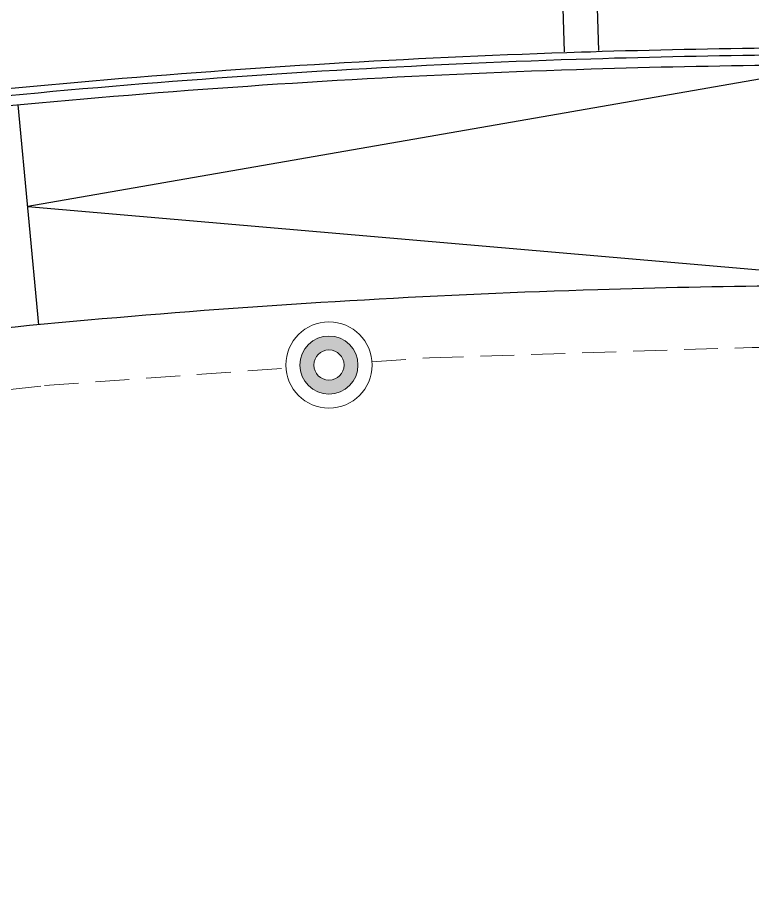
# Model space of a CAD drawing. Header units: millimetres. Extents: x 441156 to 441876, y 4514765 to 4515211.
# Drawn here: x 441565.33 to 441570.74, y 4514835.18 to 4514841.66 of the extents above; entities that cross this region are included whole.
import ezdxf

# ---------------------------------------------------------------- set-up
doc = ezdxf.new("R2010")
doc.units = ezdxf.units.MM
doc.linetypes.add('CONTINUA', pattern=[0])
doc.linetypes.add('HIDDEN', pattern=[0.375, 0.25, -0.125])
doc.layers.add('01_piscinas', color=254, linetype='Continuous')
doc.layers.add('INGIN ELECTRICIDAD ALUMBRADO', color=120, linetype='HIDDEN')

msp = doc.modelspace()

# ---------------------------------------------------------------- hatches: boundary and pattern name
at = {"layer": 'INGIN ELECTRICIDAD ALUMBRADO', "linetype": 'CONTINUA', "lineweight": 13}
h = msp.add_hatch(color=86, dxfattribs=at)
h.dxf.hatch_style = 1
edge = h.paths.add_edge_path()
edge.add_arc((441567.62575049, 4514839.10799947), 0.11124836, 0, 360)
edge = h.paths.add_edge_path()
edge.add_arc((441567.62575049, 4514839.10799947), 0.21369962, 0, 180)
edge.add_arc((441567.62575049, 4514839.10799947), 0.21369962, 180, 360)

# ---------------------------------------------------------------- linework, layer by layer
at = {"layer": '01_piscinas'}
for p, q in [((441569.36030032, 4514841.41383636, 0.00000053), (441569.23802332, 4514845.17620556, 0.00000053)), ((441569.48809796, 4514845.17797059, 0.00000053), (441569.6101684, 4514841.42195707, 0.00000053)), ((441565.49014208, 4514839.40465307, 0.00000125), (441565.3371675, 4514841.02311207, 0.00000058))]:
    msp.add_line(p, q, dxfattribs=at)
for points, elevation in [([(441488.36147703, 4514840.63501794), (441498.88254822, 4514823.04287855), (441499.0022266, 4514823.07724494), (441504.96874427, 4514824.80916876), (441511.46914902, 4514826.68567649), (441516.06019904, 4514828.01100024), (441521.9693607, 4514829.69140232), (441526.06689455, 4514830.89921958), (441526.50330728, 4514831.0281621), (441538.39712029, 4514834.54230884), (441541.47037051, 4514835.44102805), (441541.51327342, 4514835.45357427), (441546.6929363, 4514836.96827767, 0.0058354666), (441554.77314463, 4514839.28872511, -0.0022571436), (441555.35886523, 4514839.4343453, -0.0023177097), (441555.959982, 4514839.57795839, -0.0002338764), (441555.9752604, 4514839.58154858, -0.0001087055), (441556.00353455, 4514839.58815283, -0.0248112764), (441562.52723082, 4514840.77281209, -0.026463513), (441569.55476611, 4514841.36220903, -0.0051616495), (441570.93092289, 4514841.39033601, -0.0227587176), (441579.25280141, 4514841.09564258), (441584.27949858, 4514840.78954602), (441600.23372717, 4514839.81802652)], 0.00000053), ([(441488.28720961, 4514840.61307697), (441498.8477942, 4514822.95486776), (441499.02303049, 4514823.00518795), (441504.98959869, 4514824.73712644), (441511.4899503, 4514826.61361882), (441516.08085705, 4514827.93890122), (441521.9902212, 4514829.61936088), (441526.0881, 4514830.82727982), (441526.5245586, 4514830.95623588), (441538.41827141, 4514834.47035301), (441541.49142133, 4514835.3690429), (441541.53432424, 4514835.38158912), (441546.71339255, 4514836.89611864, 0.0058339136), (441554.79313602, 4514839.21642046, -0.0022510891), (441555.37663191, 4514839.36148005, -0.002317905), (441555.97712215, 4514839.5049432, -0.0002346539), (441555.99238282, 4514839.50852925, -0.0001087055), (441556.02057791, 4514839.51511501, -0.0248121987), (441562.53719924, 4514840.69847709, -0.0264644379), (441569.55707268, 4514841.2872445, -0.0051616495), (441570.93168133, 4514841.31533984, -0.0227607777), (441579.24749072, 4514841.02082704), (441584.27493996, 4514840.71468469), (441600.2318393, 4514839.74300255)], 0.00000053), ([(441577.48033393, 4514839.51786643, 0.0181980441), (441570.94664508, 4514839.68960865, 0.0051616495), (441569.60557925, 4514839.66219888, 0.026485001), (441562.75171252, 4514839.08707105, 0.0067966815), (441560.99880958, 4514838.83373326, 0.0067966815)], 0.00000131)]:
    msp.add_lwpolyline(points, format="xyb", dxfattribs=dict(at, elevation=elevation))
at = {"layer": '01_piscinas', "elevation": 0.00000053}
msp.add_lwpolyline([(441571.41502352, 4514841.31895027), (441565.40780522, 4514840.27577053), (441572.12851203, 4514839.69378446)], dxfattribs=at)
at = {"layer": '01_piscinas'}
for centre, radius, start, end in [((441571.60364483, 4514774.72427819, 0.00000053), 66.71865252, 90.5794171911, 91.7623696095), ((441571.60364483, 4514774.72427819, 0.00000053), 66.71865252, 91.8192868316, 97.8258038768), ((441571.60364461, 4514774.72427817, 0.00000053), 66.71865253, 91.7623694228, 91.8192866483)]:
    msp.add_arc(centre, radius, start, end, dxfattribs=at)
at = {"layer": 'INGIN ELECTRICIDAD ALUMBRADO', "color": 86, "lineweight": 13, "elevation": 0.00000131}
for points in [[(441567.94220256, 4514839.13089648), (441568.36567076, 4514839.1615367), (441570.74079408, 4514839.23712507), (441572.12492278, 4514839.24376208), (441573.35021528, 4514839.2183384)], [(441561.9308734, 4514838.51295908), (441563.01961793, 4514838.66929966), (441565.53195254, 4514838.95650187), (441567.30929841, 4514839.08510245)]]:
    msp.add_lwpolyline(points, dxfattribs=at)
at = {"layer": 'INGIN ELECTRICIDAD ALUMBRADO', "color": 86, "linetype": 'CONTINUA', "lineweight": 13}
for radius in [0.31727935, 0.21369962, 0.11124836]:
    msp.add_circle((441567.62575049, 4514839.10799947, 0.00000131), radius, dxfattribs=at)

doc.saveas('drawing.dxf')
